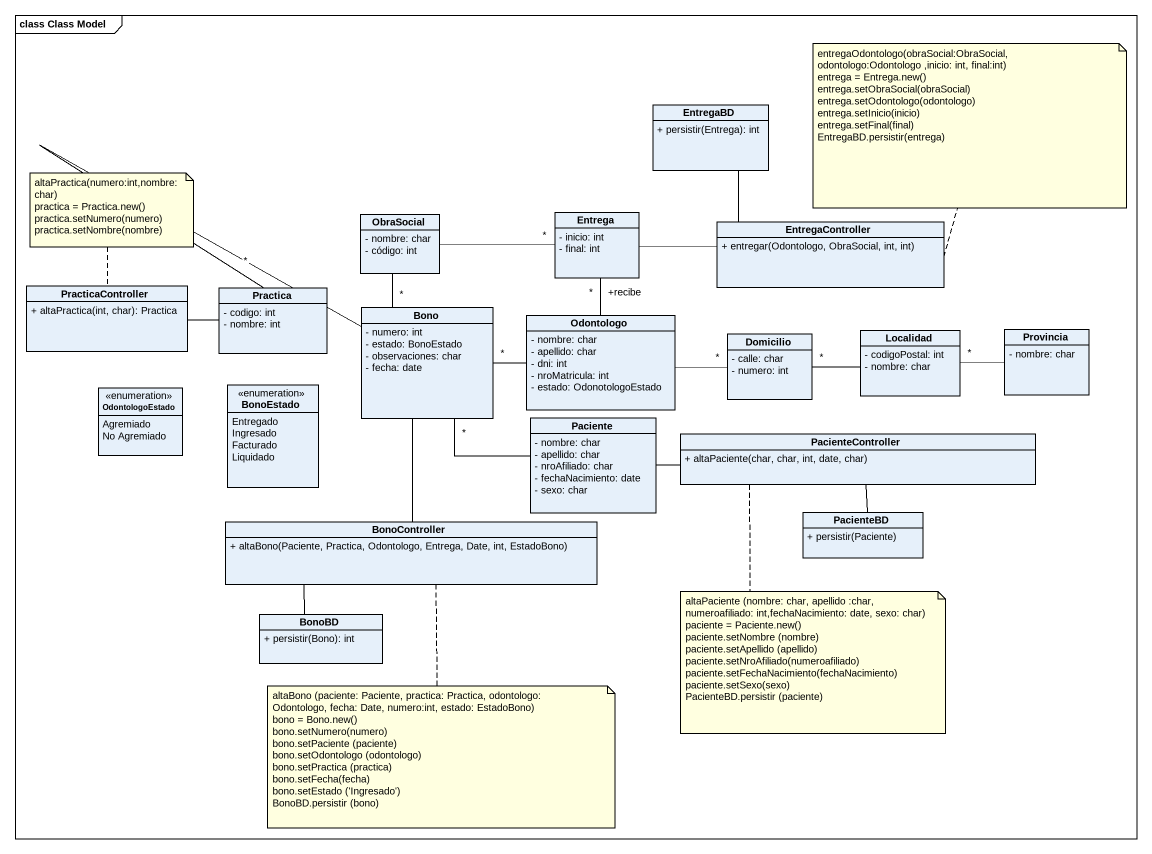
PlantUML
@startuml
mainframe class Class Model
hide circle
hide empty members
skinparam classAttributeIconSize 0
class EntregaBD {
  + persistir(Entrega): int
}
class ObraSocial {
  - nombre: char
  - código: int
}
class Entrega {
  - inicio: int
  - final: int
}
class EntregaController {
  + entregar(Odontologo, ObraSocial, int, int)
}
class PracticaController {
  + altaPractica(int, char): Practica
}
class Practica {
  - codigo: int
  - nombre: int
}
class Bono {
  - numero: int
  - estado: BonoEstado
  - observaciones: char
  - fecha: date
}
class Odontologo {
  - nombre: char
  - apellido: char
  - dni: int
  - nroMatricula: int
  - estado: OdonotologoEstado
}
class Domicilio {
  - calle: char
  - numero: int
}
class Localidad {
  - codigoPostal: int
  - nombre: char
}
class Provincia {
  - nombre: char
}
enum OdontologoEstado {
  Agremiado
  No Agremiado
}
enum BonoEstado {
  Entregado
  Ingresado
  Facturado
  Liquidado
}
class Paciente {
  - nombre: char
  - apellido: char
  - nroAfiliado: char
  - fechaNacimiento: date
  - sexo: char
}
class PacienteController {
  + altaPaciente(char, char, int, date, char)
}
class PacienteBD {
  + persistir(Paciente)
}
class BonoController {
  + altaBono(Paciente, Practica, Odontologo, Entrega, Date, int, EstadoBono)
}
class BonoBD {
  + persistir(Bono): int
}
EntregaBD -- EntregaController
ObraSocial -right- "*" Entrega
ObraSocial -- "*" Bono
Entrega -right- EntregaController
PracticaController -right- Practica
Bono -left- "*" Practica
Bono -- BonoController
Odontologo -up- "+recibe\n*" Entrega
Odontologo -left- "*" Bono
Odontologo -right- "*" Domicilio
Domicilio "*" -right- Localidad
Localidad "*" -right- Provincia
Paciente -up- "*" Bono
Paciente -right- PacienteController
PacienteBD -up- PacienteController
BonoController -- BonoBD
note top of EntregaController
  entregaOdontologo(obraSocial:ObraSocial, odontologo:Odontologo ,inicio: int, final:int)
  entrega = Entrega.new()
  entrega.setObraSocial(obraSocial)
  entrega.setOdontologo(odontologo)
  entrega.setInicio(inicio)
  entrega.setFinal(final)
  EntregaBD.persistir(entrega)
end note
note top of PracticaController
  altaPractica(numero:int,nombre:char)
  practica = Practica.new()
  practica.setNumero(numero)
  practica.setNombre(nombre)
end note
note bottom of PacienteController
  altaPaciente (nombre: char, apellido :char, numeroafiliado: int,fechaNacimiento: date, sexo: char)
  paciente = Paciente.new()
  paciente.setNombre (nombre)
  paciente.setApellido (apellido)
  paciente.setNroAfiliado(numeroafiliado)
  paciente.setFechaNacimiento(fechaNacimiento)
  paciente.setSexo(sexo)
  PacienteBD.persistir (paciente)
end note
note bottom of BonoController
  altaBono (paciente: Paciente, practica: Practica, odontologo: Odontologo, fecha: Date, numero:int, estado: EstadoBono)
  bono = Bono.new()
  bono.setNumero(numero)
  bono.setPaciente (paciente)
  bono.setOdontologo (odontologo)
  bono.setPractica (practica)
  bono.setFecha(fecha)
  bono.setEstado ('Ingresado')
  BonoBD.persistir (bono)
end note
@enduml
